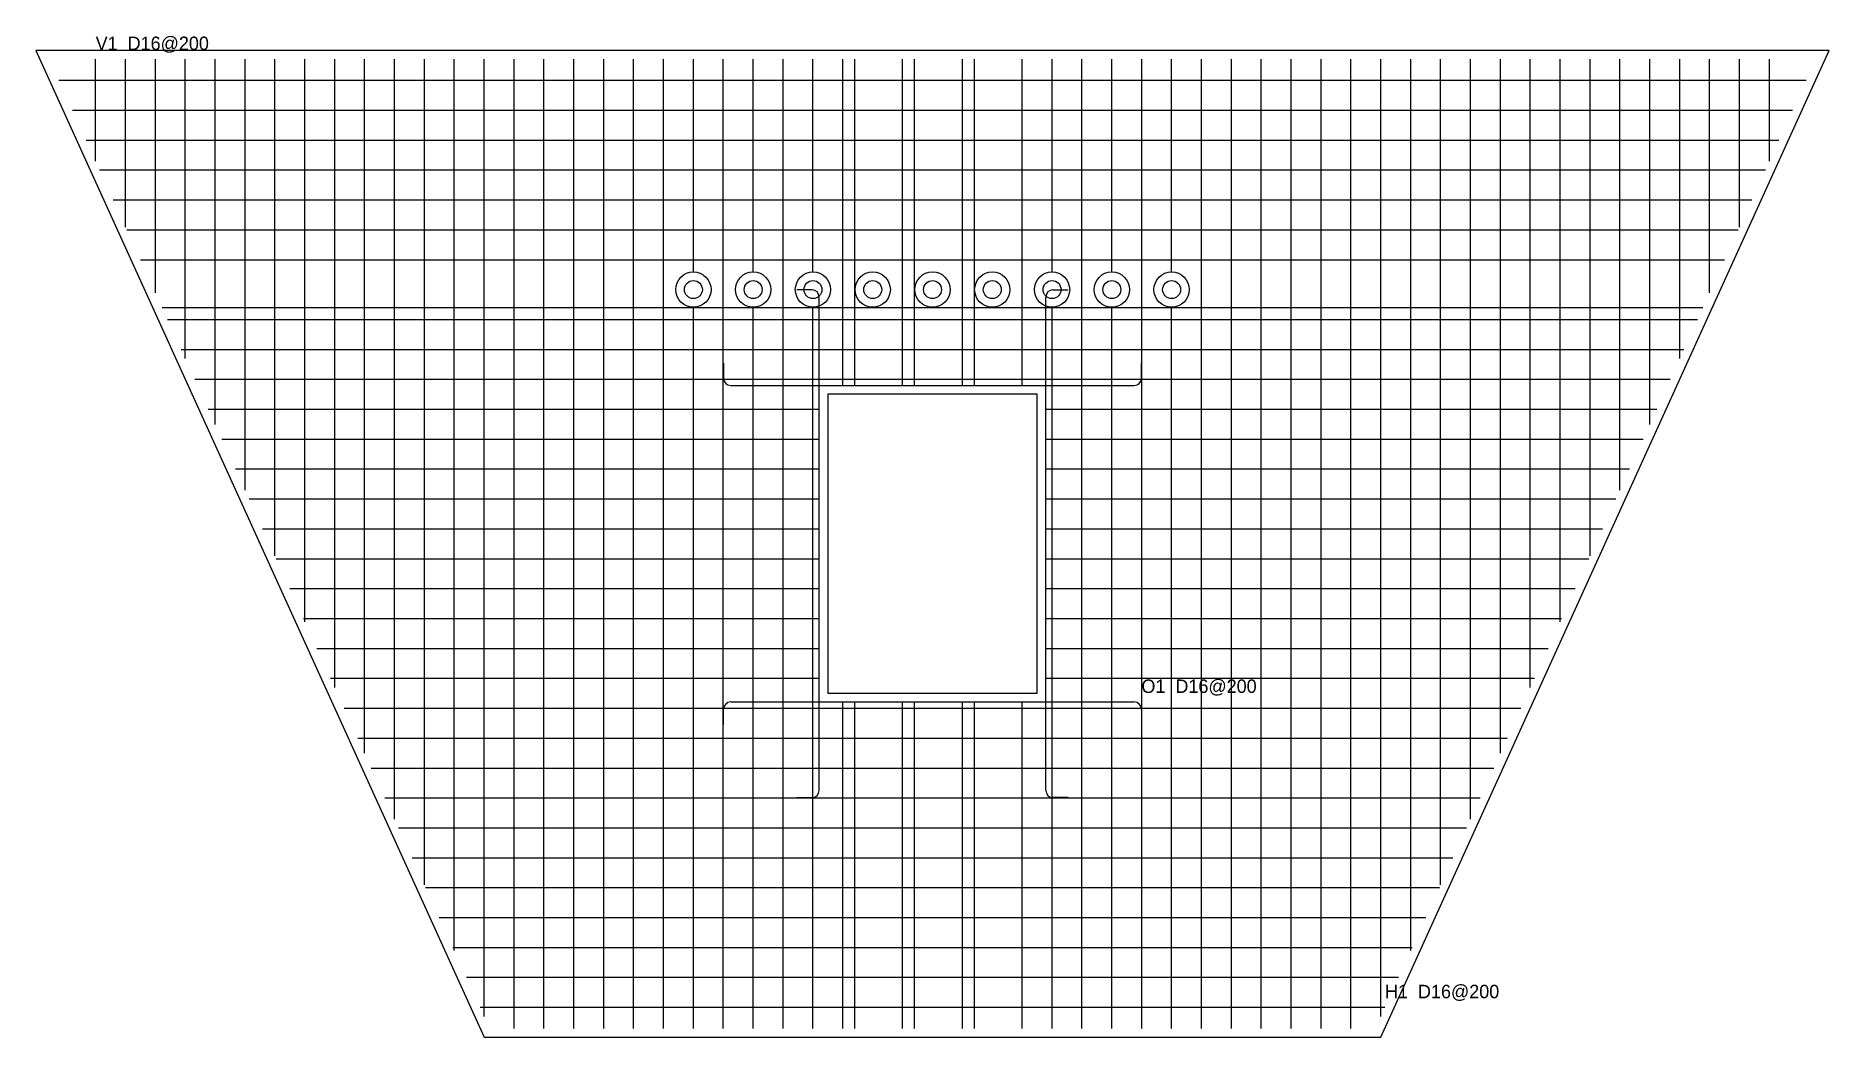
# Model space of a CAD drawing. Extents: x -6000 to 6000, y 0 to 6697.
import ezdxf

# ---------------------------------------------------------------- set-up
doc = ezdxf.new("R2010")
doc.units = 0
for name, color, linetype in [('CONC', 251, 'CONTINUOUS'), ('DUCT', 2, 'CONTINUOUS'), ('OPENING', 251, 'CONTINUOUS'), ('REBAR-H', 4, 'CONTINUOUS'), ('REBAR-O', 6, 'CONTINUOUS'), ('REBAR-V', 3, 'CONTINUOUS')]:
    doc.layers.add(name, color=color, linetype=linetype)

msp = doc.modelspace()

# ---------------------------------------------------------------- linework, layer by layer
at = {"layer": 'CONC'}
for p, q in [((6000, 6600), (-6000, 6600)), ((-6000, 6600), (-3000, 0)), ((3000, 0), (6000, 6600)), ((-3000, 0), (3000, 0))]:
    msp.add_line(p, q, dxfattribs=at)
at = {"layer": 'DUCT'}
for centre, radius in [((-1600, 5000), 118), ((-1600, 5000), 60), ((-1200, 5000), 118), ((-1200, 5000), 60), ((-800, 5000), 118), ((-800, 5000), 60), ((-400, 5000), 118), ((-400, 5000), 60), ((0, 5000), 118), ((0, 5000), 60), ((400, 5000), 118), ((400, 5000), 60), ((800, 5000), 118), ((800, 5000), 60), ((1200, 5000), 118), ((1200, 5000), 60), ((1600, 5000), 118), ((1600, 5000), 60)]:
    msp.add_circle(centre, radius, dxfattribs=at)
at = {"layer": 'OPENING'}
for p, q in [((700, 4300), (-700, 4300)), ((-700, 4300), (-700, 2300)), ((700, 2300), (700, 4300)), ((-700, 2300), (700, 2300))]:
    msp.add_line(p, q, dxfattribs=at)
at = {"layer": 'REBAR-H'}
for p, q in [((-5846.168, 6400), (5846.168, 6400)), ((-5755.2589, 6200), (5755.2589, 6200)), ((-5664.3498, 6000), (5664.3498, 6000)), ((-5573.4407, 5800), (5573.4407, 5800)), ((-5482.5316, 5600), (5482.5316, 5600)), ((-5391.6225, 5400), (5391.6225, 5400)), ((-5300.7134, 5200), (5300.7134, 5200)), ((-5155.2589, 4880), (5155.2589, 4880)), ((-5118.8952, 4800), (5118.8952, 4800)), ((-5027.9862, 4600), (5027.9862, 4600)), ((-4937.0771, 4400), (4937.0771, 4400)), ((-4846.168, 4200), (-758, 4200)), ((758, 4200), (4846.168, 4200)), ((-4755.2589, 4000), (-758, 4000)), ((758, 4000), (4755.2589, 4000)), ((-4664.3498, 3800), (-758, 3800)), ((758, 3800), (4664.3498, 3800)), ((-4573.4407, 3600), (-758, 3600)), ((758, 3600), (4573.4407, 3600)), ((-4482.5316, 3400), (-758, 3400)), ((758, 3400), (4482.5316, 3400)), ((-4391.6225, 3200), (-758, 3200)), ((758, 3200), (4391.6225, 3200)), ((-4300.7134, 3000), (-758, 3000)), ((758, 3000), (4300.7134, 3000)), ((-4209.8043, 2800), (-758, 2800)), ((758, 2800), (4209.8043, 2800)), ((-4118.8952, 2600), (-758, 2600)), ((758, 2600), (4118.8952, 2600)), ((-4027.9862, 2400), (-758, 2400)), ((758, 2400), (4027.9862, 2400)), ((-3937.0771, 2200), (3937.0771, 2200)), ((-3846.168, 2000), (3846.168, 2000)), ((-3755.2589, 1800), (3755.2589, 1800)), ((-3664.3498, 1600), (3664.3498, 1600)), ((-3573.4407, 1400), (3573.4407, 1400)), ((-3482.5316, 1200), (3482.5316, 1200)), ((-3391.6225, 1000), (3391.6225, 1000)), ((-3300.7134, 800), (3300.7134, 800)), ((-3209.8043, 600), (3209.8043, 600)), ((-3118.8952, 400), (3118.8952, 400)), ((-3027.9862, 200), (3027.9862, 200))]:
    msp.add_line(p, q, dxfattribs=at)
at = {"layer": 'REBAR-O'}
for p, q in [((-806, 4998), (-908, 4998)), ((-758, 1650), (-758, 4950)), ((758, 1650), (758, 4950)), ((806, 4998), (908, 4998)), ((-1398, 4508), (-1398, 4406)), ((1398, 4406), (1398, 4508)), ((-1350, 4358), (1350, 4358)), ((-1398, 2092), (-1398, 2194)), ((-1350, 2242), (1350, 2242)), ((1398, 2194), (1398, 2092)), ((-908, 1602), (-806, 1602)), ((908, 1602), (806, 1602))]:
    msp.add_line(p, q, dxfattribs=at)
for centre, start, end in [((-806, 4950), 0, 90), ((806, 4950), 90, 180), ((-1350, 4406), 180, 270), ((1350, 4406), 270, 0), ((-1350, 2194), 90, 180), ((1350, 2194), 0, 90), ((-806, 1650), 270, 0), ((806, 1650), 180, 270)]:
    msp.add_arc(centre, 48, start, end, dxfattribs=at)
at = {"layer": 'REBAR-V'}
for p, q in [((-5600, 5858.4305), (-5600, 6542)), ((-5400, 5418.4305), (-5400, 6542)), ((-5200, 4978.4305), (-5200, 6542)), ((-5000, 4538.4305), (-5000, 6542)), ((-4800, 4098.4305), (-4800, 6542)), ((-4600, 3658.4305), (-4600, 6542)), ((-4400, 3218.4305), (-4400, 6542)), ((-4200, 2778.4305), (-4200, 6542)), ((-4000, 2338.4305), (-4000, 6542)), ((-3800, 1898.4305), (-3800, 6542)), ((-3600, 1458.4305), (-3600, 6542)), ((-3400, 1018.4305), (-3400, 6542)), ((-3200, 578.4305), (-3200, 6542)), ((-3000, 138.4305), (-3000, 6542)), ((-2800, 58), (-2800, 6542)), ((-2600, 58), (-2600, 6542)), ((-2400, 58), (-2400, 6542)), ((-2200, 58), (-2200, 6542)), ((-2000, 58), (-2000, 6542)), ((-1800, 58), (-1800, 6542)), ((-1600, 5118), (-1600, 6542)), ((-1400, 58), (-1400, 6542)), ((-1200, 5118), (-1200, 6542)), ((-1000, 58), (-1000, 6542)), ((-800, 5118), (-800, 6542)), ((-600, 4358), (-600, 6542)), ((-520, 4358), (-520, 6542)), ((-200, 4358), (-200, 6542)), ((-120, 4358), (-120, 6542)), ((200, 4358), (200, 6542)), ((280, 4358), (280, 6542)), ((600, 4358), (600, 6542)), ((800, 5118), (800, 6542)), ((1000, 58), (1000, 6542)), ((1200, 5118), (1200, 6542)), ((1400, 58), (1400, 6542)), ((1600, 5118), (1600, 6542)), ((1800, 58), (1800, 6542)), ((2000, 58), (2000, 6542)), ((2200, 58), (2200, 6542)), ((2400, 58), (2400, 6542)), ((2600, 58), (2600, 6542)), ((2800, 58), (2800, 6542)), ((3000, 138.4305), (3000, 6542)), ((3200, 578.4305), (3200, 6542)), ((3400, 1018.4305), (3400, 6542)), ((3600, 1458.4305), (3600, 6542)), ((3800, 1898.4305), (3800, 6542)), ((4000, 2338.4305), (4000, 6542)), ((4200, 2778.4305), (4200, 6542)), ((4400, 3218.4305), (4400, 6542)), ((4600, 3658.4305), (4600, 6542)), ((4800, 4098.4305), (4800, 6542)), ((5000, 4538.4305), (5000, 6542)), ((5200, 4978.4305), (5200, 6542)), ((5400, 5418.4305), (5400, 6542)), ((5600, 5858.4305), (5600, 6542)), ((-1600, 58), (-1600, 4882)), ((-1200, 58), (-1200, 4882)), ((-800, 58), (-800, 4882)), ((800, 58), (800, 4882)), ((1200, 58), (1200, 4882)), ((1600, 58), (1600, 4882)), ((-600, 58), (-600, 2242)), ((-520, 58), (-520, 2242)), ((-200, 58), (-200, 2242)), ((-120, 58), (-120, 2242)), ((200, 58), (200, 2242)), ((280, 58), (280, 2242)), ((600, 58), (600, 2242))]:
    msp.add_line(p, q, dxfattribs=at)

# ---------------------------------------------------------------- texts
at = {"layer": 'REBAR-H'}
msp.add_text('H1  D16@200', height=90, dxfattribs=at).set_placement((3027.9862, 260))
at = {"layer": 'REBAR-O'}
msp.add_text('O1  D16@200', height=90, dxfattribs=at).set_placement((1398, 2302))
at = {"layer": 'REBAR-V'}
msp.add_text('V1  D16@200', height=90, dxfattribs=at).set_placement((-5600, 6602))

doc.saveas('drawing.dxf')
